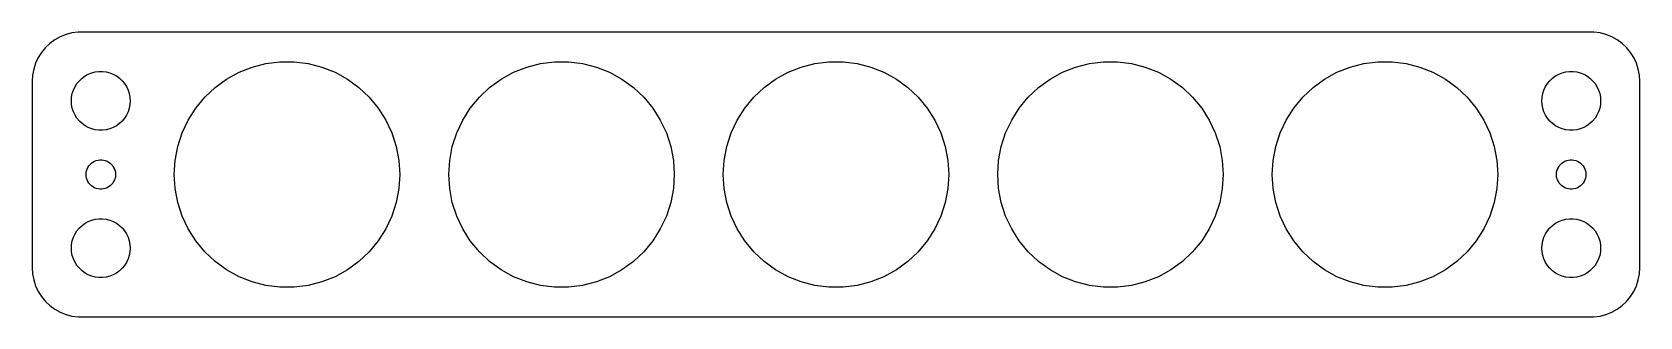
# Model space of a CAD drawing. Header units: metres. Extents: x -82 to 82, y 25 to 53.
import ezdxf

# ---------------------------------------------------------------- set-up
doc = ezdxf.new("R2010")
doc.units = ezdxf.units.M

msp = doc.modelspace()

# ---------------------------------------------------------------- linework, layer by layer
for p, q in [((-79.6791, 52.7216), (-80.1871, 52.3526)), ((-79.1289, 53.0241), (-79.6791, 52.7216)), ((-78.5451, 53.2553), (-79.1289, 53.0241)), ((-77.9369, 53.4114), (-78.5451, 53.2553)), ((-77.3139, 53.4901), (-77.9369, 53.4114)), ((77.3139, 53.4901), (-77.3139, 53.4901)), ((77.9369, 53.4114), (77.3139, 53.4901)), ((78.5451, 53.2553), (77.9369, 53.4114)), ((79.1289, 53.0241), (78.5451, 53.2553)), ((79.6791, 52.7216), (79.1289, 53.0241)), ((80.1871, 52.3526), (79.6791, 52.7216)), ((-81.3815, 50.9088), (-81.6489, 50.3406)), ((-81.0451, 51.4389), (-81.3815, 50.9088)), ((-80.6448, 51.9227), (-81.0451, 51.4389)), ((-80.1871, 52.3526), (-80.6448, 51.9227)), ((80.6448, 51.9227), (80.1871, 52.3526)), ((81.0451, 51.4389), (80.6448, 51.9227)), ((81.3815, 50.9088), (81.0451, 51.4389)), ((81.6489, 50.3406), (81.3815, 50.9088)), ((-81.8429, 49.7434), (-81.9606, 49.1267)), ((-81.6489, 50.3406), (-81.8429, 49.7434)), ((-76.6075, 49.033), (-76.2773, 49.2145)), ((-76.2773, 49.2145), (-75.927, 49.3532)), ((-75.927, 49.3532), (-75.5621, 49.4469)), ((-75.5621, 49.4469), (-75.1884, 49.4941)), ((-75.1884, 49.4941), (-74.8116, 49.4941)), ((-74.8116, 49.4941), (-74.4379, 49.4469)), ((-74.4379, 49.4469), (-74.073, 49.3532)), ((-74.073, 49.3532), (-73.7227, 49.2145)), ((-73.7227, 49.2145), (-73.3925, 49.033)), ((-62.162, 48.7098), (-60.8965, 49.4055)), ((-60.8965, 49.4055), (-59.5537, 49.9371)), ((-59.5537, 49.9371), (-58.1549, 50.2963)), ((-58.1549, 50.2963), (-56.7221, 50.4773)), ((-56.7221, 50.4773), (-55.2779, 50.4773)), ((-55.2779, 50.4773), (-53.8451, 50.2963)), ((-53.8451, 50.2963), (-52.4463, 49.9371)), ((-52.4463, 49.9371), (-51.1035, 49.4055)), ((-51.1035, 49.4055), (-49.838, 48.7098)), ((-34.162, 48.7098), (-32.8965, 49.4055)), ((-32.8965, 49.4055), (-31.5537, 49.9371)), ((-31.5537, 49.9371), (-30.1549, 50.2963)), ((-30.1549, 50.2963), (-28.7221, 50.4773)), ((-28.7221, 50.4773), (-27.2779, 50.4773)), ((-27.2779, 50.4773), (-25.8451, 50.2963)), ((-25.8451, 50.2963), (-24.4463, 49.9371)), ((-24.4463, 49.9371), (-23.1035, 49.4055)), ((-23.1035, 49.4055), (-21.838, 48.7098)), ((-6.162, 48.7098), (-4.89645, 49.4055)), ((-4.89645, 49.4055), (-3.55368, 49.9371)), ((-3.55368, 49.9371), (-2.15488, 50.2963)), ((-2.15488, 50.2963), (-0.72208, 50.4773)), ((-0.72208, 50.4773), (0.72208, 50.4773)), ((0.72208, 50.4773), (2.15488, 50.2963)), ((2.15488, 50.2963), (3.55368, 49.9371)), ((3.55368, 49.9371), (4.89645, 49.4055)), ((4.89645, 49.4055), (6.162, 48.7098)), ((21.838, 48.7098), (23.1035, 49.4055)), ((23.1035, 49.4055), (24.4463, 49.9371)), ((24.4463, 49.9371), (25.8451, 50.2963)), ((25.8451, 50.2963), (27.2779, 50.4773)), ((27.2779, 50.4773), (28.7221, 50.4773)), ((28.7221, 50.4773), (30.1549, 50.2963)), ((30.1549, 50.2963), (31.5537, 49.9371)), ((31.5537, 49.9371), (32.8965, 49.4055)), ((32.8965, 49.4055), (34.162, 48.7098)), ((49.838, 48.7098), (51.1035, 49.4055)), ((51.1035, 49.4055), (52.4463, 49.9371)), ((52.4463, 49.9371), (53.8451, 50.2963)), ((53.8451, 50.2963), (55.2779, 50.4773)), ((55.2779, 50.4773), (56.7221, 50.4773)), ((56.7221, 50.4773), (58.1549, 50.2963)), ((58.1549, 50.2963), (59.5537, 49.9371)), ((59.5537, 49.9371), (60.8965, 49.4055)), ((60.8965, 49.4055), (62.162, 48.7098)), ((73.3925, 49.033), (73.7227, 49.2145)), ((73.7227, 49.2145), (74.073, 49.3532)), ((74.073, 49.3532), (74.4379, 49.4469)), ((74.4379, 49.4469), (74.8116, 49.4941)), ((74.8116, 49.4941), (75.1884, 49.4941)), ((75.1884, 49.4941), (75.5621, 49.4469)), ((75.5621, 49.4469), (75.927, 49.3532)), ((75.927, 49.3532), (76.2773, 49.2145)), ((76.2773, 49.2145), (76.6075, 49.033)), ((81.8429, 49.7434), (81.6489, 50.3406)), ((81.9606, 49.1267), (81.8429, 49.7434)), ((-81.9606, 49.1267), (-82, 48.5)), ((-82, 48.5), (-82, 29.5)), ((-77.9057, 47.2461), (-77.7893, 47.6044)), ((-77.7893, 47.6044), (-77.6289, 47.9453)), ((-77.6289, 47.9453), (-77.427, 48.2634)), ((-77.427, 48.2634), (-77.1869, 48.5536)), ((-77.1869, 48.5536), (-76.9123, 48.8115)), ((-76.9123, 48.8115), (-76.6075, 49.033)), ((-73.3925, 49.033), (-73.0877, 48.8115)), ((-73.0877, 48.8115), (-72.8131, 48.5536)), ((-72.8131, 48.5536), (-72.573, 48.2634)), ((-72.573, 48.2634), (-72.3711, 47.9453)), ((-72.3711, 47.9453), (-72.2107, 47.6044)), ((-72.2107, 47.6044), (-72.0943, 47.2461)), ((-64.3831, 46.8723), (-63.3304, 47.8609)), ((-63.3304, 47.8609), (-62.162, 48.7098)), ((-49.838, 48.7098), (-48.6696, 47.8609)), ((-48.6696, 47.8609), (-47.6169, 46.8723)), ((-36.3831, 46.8723), (-35.3304, 47.8609)), ((-35.3304, 47.8609), (-34.162, 48.7098)), ((-21.838, 48.7098), (-20.6696, 47.8609)), ((-20.6696, 47.8609), (-19.6169, 46.8723)), ((-8.38313, 46.8723), (-7.33037, 47.8609)), ((-7.33037, 47.8609), (-6.162, 48.7098)), ((6.162, 48.7098), (7.33037, 47.8609)), ((7.33037, 47.8609), (8.38313, 46.8723)), ((19.6169, 46.8723), (20.6696, 47.8609)), ((20.6696, 47.8609), (21.838, 48.7098)), ((34.162, 48.7098), (35.3304, 47.8609)), ((35.3304, 47.8609), (36.3831, 46.8723)), ((47.6169, 46.8723), (48.6696, 47.8609)), ((48.6696, 47.8609), (49.838, 48.7098)), ((62.162, 48.7098), (63.3304, 47.8609)), ((63.3304, 47.8609), (64.3831, 46.8723)), ((72.0943, 47.2461), (72.2107, 47.6044)), ((72.2107, 47.6044), (72.3711, 47.9453)), ((72.3711, 47.9453), (72.573, 48.2634)), ((72.573, 48.2634), (72.8131, 48.5536)), ((72.8131, 48.5536), (73.0877, 48.8115)), ((73.0877, 48.8115), (73.3925, 49.033)), ((76.6075, 49.033), (76.9123, 48.8115)), ((76.9123, 48.8115), (77.1869, 48.5536)), ((77.1869, 48.5536), (77.427, 48.2634)), ((77.427, 48.2634), (77.6289, 47.9453)), ((77.6289, 47.9453), (77.7893, 47.6044)), ((77.7893, 47.6044), (77.9057, 47.2461)), ((82, 48.5), (81.9606, 49.1267)), ((82, 29.5), (82, 48.5)), ((-78, 46.5), (-77.9763, 46.876)), ((-77.9763, 46.124), (-78, 46.5)), ((-77.9763, 46.876), (-77.9057, 47.2461)), ((-77.9057, 45.7539), (-77.9763, 46.124)), ((-72.0943, 47.2461), (-72.0237, 46.876)), ((-72.0237, 46.124), (-72.0943, 45.7539)), ((-72.0237, 46.876), (-72, 46.5)), ((-72, 46.5), (-72.0237, 46.124)), ((-65.3037, 45.7595), (-64.3831, 46.8723)), ((-47.6169, 46.8723), (-46.6963, 45.7595)), ((-37.3037, 45.7595), (-36.3831, 46.8723)), ((-19.6169, 46.8723), (-18.6963, 45.7595)), ((-9.30368, 45.7595), (-8.38313, 46.8723)), ((8.38313, 46.8723), (9.30368, 45.7595)), ((18.6963, 45.7595), (19.6169, 46.8723)), ((36.3831, 46.8723), (37.3037, 45.7595)), ((46.6963, 45.7595), (47.6169, 46.8723)), ((64.3831, 46.8723), (65.3037, 45.7595)), ((72, 46.5), (72.0237, 46.876)), ((72.0237, 46.124), (72, 46.5)), ((72.0237, 46.876), (72.0943, 47.2461)), ((72.0943, 45.7539), (72.0237, 46.124)), ((77.9057, 47.2461), (77.9763, 46.876)), ((77.9763, 46.124), (77.9057, 45.7539)), ((77.9763, 46.876), (78, 46.5)), ((78, 46.5), (77.9763, 46.124)), ((-77.7893, 45.3956), (-77.9057, 45.7539)), ((-77.6289, 45.0547), (-77.7893, 45.3956)), ((-77.427, 44.7366), (-77.6289, 45.0547)), ((-77.1869, 44.4464), (-77.427, 44.7366)), ((-76.9123, 44.1884), (-77.1869, 44.4464)), ((-72.8131, 44.4464), (-73.0877, 44.1884)), ((-72.573, 44.7366), (-72.8131, 44.4464)), ((-72.3711, 45.0547), (-72.573, 44.7366)), ((-72.2107, 45.3956), (-72.3711, 45.0547)), ((-72.0943, 45.7539), (-72.2107, 45.3956)), ((-66.6924, 43.2334), (-66.0775, 44.5402)), ((-66.0775, 44.5402), (-65.3037, 45.7595)), ((-46.6963, 45.7595), (-45.9225, 44.5402)), ((-45.9225, 44.5402), (-45.3076, 43.2334)), ((-38.6924, 43.2334), (-38.0775, 44.5402)), ((-38.0775, 44.5402), (-37.3037, 45.7595)), ((-18.6963, 45.7595), (-17.9225, 44.5402)), ((-17.9225, 44.5402), (-17.3076, 43.2334)), ((-10.6924, 43.2334), (-10.0775, 44.5402)), ((-10.0775, 44.5402), (-9.30368, 45.7595)), ((9.30368, 45.7595), (10.0775, 44.5402)), ((10.0775, 44.5402), (10.6924, 43.2334)), ((17.3076, 43.2334), (17.9225, 44.5402)), ((17.9225, 44.5402), (18.6963, 45.7595)), ((37.3037, 45.7595), (38.0775, 44.5402)), ((38.0775, 44.5402), (38.6924, 43.2334)), ((45.3076, 43.2334), (45.9225, 44.5402)), ((45.9225, 44.5402), (46.6963, 45.7595)), ((65.3037, 45.7595), (66.0775, 44.5402)), ((66.0775, 44.5402), (66.6924, 43.2334)), ((72.2107, 45.3956), (72.0943, 45.7539)), ((72.3711, 45.0547), (72.2107, 45.3956)), ((72.573, 44.7366), (72.3711, 45.0547)), ((72.8131, 44.4464), (72.573, 44.7366)), ((73.0877, 44.1884), (72.8131, 44.4464)), ((77.1869, 44.4464), (76.9123, 44.1884)), ((77.427, 44.7366), (77.1869, 44.4464)), ((77.6289, 45.0547), (77.427, 44.7366)), ((77.7893, 45.3956), (77.6289, 45.0547)), ((77.9057, 45.7539), (77.7893, 45.3956)), ((-76.6075, 43.967), (-76.9123, 44.1884)), ((-76.2773, 43.7855), (-76.6075, 43.967)), ((-75.927, 43.6468), (-76.2773, 43.7855)), ((-75.5621, 43.5531), (-75.927, 43.6468)), ((-75.1884, 43.5059), (-75.5621, 43.5531)), ((-74.8116, 43.5059), (-75.1884, 43.5059)), ((-74.4379, 43.5531), (-74.8116, 43.5059)), ((-74.073, 43.6468), (-74.4379, 43.5531)), ((-73.7227, 43.7855), (-74.073, 43.6468)), ((-73.3925, 43.967), (-73.7227, 43.7855)), ((-73.0877, 44.1884), (-73.3925, 43.967)), ((-67.1387, 41.8599), (-66.6924, 43.2334)), ((-45.3076, 43.2334), (-44.8613, 41.8599)), ((-39.1387, 41.8599), (-38.6924, 43.2334)), ((-17.3076, 43.2334), (-16.8613, 41.8599)), ((-11.1387, 41.8599), (-10.6924, 43.2334)), ((10.6924, 43.2334), (11.1387, 41.8599)), ((16.8613, 41.8599), (17.3076, 43.2334)), ((38.6924, 43.2334), (39.1387, 41.8599)), ((44.8613, 41.8599), (45.3076, 43.2334)), ((66.6924, 43.2334), (67.1387, 41.8599)), ((73.3925, 43.967), (73.0877, 44.1884)), ((73.7227, 43.7855), (73.3925, 43.967)), ((74.073, 43.6468), (73.7227, 43.7855)), ((74.4379, 43.5531), (74.073, 43.6468)), ((74.8116, 43.5059), (74.4379, 43.5531)), ((75.1884, 43.5059), (74.8116, 43.5059)), ((75.5621, 43.5531), (75.1884, 43.5059)), ((75.927, 43.6468), (75.5621, 43.5531)), ((76.2773, 43.7855), (75.927, 43.6468)), ((76.6075, 43.967), (76.2773, 43.7855)), ((76.9123, 44.1884), (76.6075, 43.967)), ((-67.4093, 40.4413), (-67.1387, 41.8599)), ((-44.8613, 41.8599), (-44.5907, 40.4413)), ((-39.4093, 40.4413), (-39.1387, 41.8599)), ((-16.8613, 41.8599), (-16.5907, 40.4413)), ((-11.4093, 40.4413), (-11.1387, 41.8599)), ((11.1387, 41.8599), (11.4093, 40.4413)), ((16.5907, 40.4413), (16.8613, 41.8599)), ((39.1387, 41.8599), (39.4093, 40.4413)), ((44.5907, 40.4413), (44.8613, 41.8599)), ((67.1387, 41.8599), (67.4093, 40.4413)), ((-76.4882, 39.188), (-76.4529, 39.373)), ((-76.4529, 39.373), (-76.3947, 39.5522)), ((-76.3947, 39.5522), (-76.3145, 39.7226)), ((-76.3145, 39.7226), (-76.2135, 39.8817)), ((-76.2135, 39.8817), (-76.0934, 40.0268)), ((-76.0934, 40.0268), (-75.9561, 40.1558)), ((-75.9561, 40.1558), (-75.8037, 40.2665)), ((-75.8037, 40.2665), (-75.6387, 40.3572)), ((-75.6387, 40.3572), (-75.4635, 40.4266)), ((-75.4635, 40.4266), (-75.2811, 40.4734)), ((-75.2811, 40.4734), (-75.0942, 40.497)), ((-75.0942, 40.497), (-74.9058, 40.497)), ((-74.9058, 40.497), (-74.7189, 40.4734)), ((-74.7189, 40.4734), (-74.5365, 40.4266)), ((-74.5365, 40.4266), (-74.3613, 40.3572)), ((-74.3613, 40.3572), (-74.1963, 40.2665)), ((-74.1963, 40.2665), (-74.0439, 40.1558)), ((-74.0439, 40.1558), (-73.9065, 40.0268)), ((-73.9065, 40.0268), (-73.7865, 39.8817)), ((-73.7865, 39.8817), (-73.6855, 39.7226)), ((-73.6855, 39.7226), (-73.6053, 39.5522)), ((-73.6053, 39.5522), (-73.5471, 39.373)), ((-73.5471, 39.373), (-73.5118, 39.188)), ((-67.5, 39), (-67.4093, 40.4413)), ((-44.5907, 40.4413), (-44.5, 39)), ((-39.5, 39), (-39.4093, 40.4413)), ((-16.5907, 40.4413), (-16.5, 39)), ((-11.5, 39), (-11.4093, 40.4413)), ((11.4093, 40.4413), (11.5, 39)), ((16.5, 39), (16.5907, 40.4413)), ((39.4093, 40.4413), (39.5, 39)), ((44.5, 39), (44.5907, 40.4413)), ((67.4093, 40.4413), (67.5, 39)), ((73.5118, 39.188), (73.5471, 39.373)), ((73.5471, 39.373), (73.6053, 39.5522)), ((73.6053, 39.5522), (73.6855, 39.7226)), ((73.6855, 39.7226), (73.7865, 39.8817)), ((73.7865, 39.8817), (73.9065, 40.0268)), ((73.9065, 40.0268), (74.0439, 40.1558)), ((74.0439, 40.1558), (74.1963, 40.2665)), ((74.1963, 40.2665), (74.3613, 40.3572)), ((74.3613, 40.3572), (74.5365, 40.4266)), ((74.5365, 40.4266), (74.7189, 40.4734)), ((74.7189, 40.4734), (74.9058, 40.497)), ((74.9058, 40.497), (75.0942, 40.497)), ((75.0942, 40.497), (75.2811, 40.4734)), ((75.2811, 40.4734), (75.4635, 40.4266)), ((75.4635, 40.4266), (75.6387, 40.3572)), ((75.6387, 40.3572), (75.8037, 40.2665)), ((75.8037, 40.2665), (75.9561, 40.1558)), ((75.9561, 40.1558), (76.0934, 40.0268)), ((76.0934, 40.0268), (76.2135, 39.8817)), ((76.2135, 39.8817), (76.3145, 39.7226)), ((76.3145, 39.7226), (76.3947, 39.5522)), ((76.3947, 39.5522), (76.4529, 39.373)), ((76.4529, 39.373), (76.4882, 39.188)), ((-76.5, 39), (-76.4882, 39.188)), ((-76.4882, 38.812), (-76.5, 39)), ((-76.4529, 38.627), (-76.4882, 38.812)), ((-76.3947, 38.4478), (-76.4529, 38.627)), ((-76.3145, 38.2774), (-76.3947, 38.4478)), ((-76.2135, 38.1183), (-76.3145, 38.2774)), ((-76.0934, 37.9732), (-76.2135, 38.1183)), ((-75.9561, 37.8442), (-76.0934, 37.9732)), ((-75.8037, 37.7335), (-75.9561, 37.8442)), ((-75.6387, 37.6428), (-75.8037, 37.7335)), ((-74.1963, 37.7335), (-74.3613, 37.6428)), ((-74.0439, 37.8442), (-74.1963, 37.7335)), ((-73.9065, 37.9732), (-74.0439, 37.8442)), ((-73.7865, 38.1183), (-73.9065, 37.9732)), ((-73.6855, 38.2774), (-73.7865, 38.1183)), ((-73.6053, 38.4478), (-73.6855, 38.2774)), ((-73.5471, 38.627), (-73.6053, 38.4478)), ((-73.5118, 38.812), (-73.5471, 38.627)), ((-73.5118, 39.188), (-73.5, 39)), ((-73.5, 39), (-73.5118, 38.812)), ((-67.4093, 37.5587), (-67.5, 39)), ((-44.5, 39), (-44.5907, 37.5587)), ((-39.4093, 37.5587), (-39.5, 39)), ((-16.5, 39), (-16.5907, 37.5587)), ((-11.4093, 37.5587), (-11.5, 39)), ((11.5, 39), (11.4093, 37.5587)), ((16.5907, 37.5587), (16.5, 39)), ((39.5, 39), (39.4093, 37.5587)), ((44.5907, 37.5587), (44.5, 39)), ((67.5, 39), (67.4093, 37.5587)), ((73.5, 39), (73.5118, 39.188)), ((73.5118, 38.812), (73.5, 39)), ((73.5471, 38.627), (73.5118, 38.812)), ((73.6053, 38.4478), (73.5471, 38.627)), ((73.6855, 38.2774), (73.6053, 38.4478)), ((73.7865, 38.1183), (73.6855, 38.2774)), ((73.9065, 37.9732), (73.7865, 38.1183)), ((74.0439, 37.8442), (73.9065, 37.9732)), ((74.1963, 37.7335), (74.0439, 37.8442)), ((74.3613, 37.6428), (74.1963, 37.7335)), ((75.8037, 37.7335), (75.6387, 37.6428)), ((75.9561, 37.8442), (75.8037, 37.7335)), ((76.0934, 37.9732), (75.9561, 37.8442)), ((76.2135, 38.1183), (76.0934, 37.9732)), ((76.3145, 38.2774), (76.2135, 38.1183)), ((76.3947, 38.4478), (76.3145, 38.2774)), ((76.4529, 38.627), (76.3947, 38.4478)), ((76.4882, 38.812), (76.4529, 38.627)), ((76.4882, 39.188), (76.5, 39)), ((76.5, 39), (76.4882, 38.812)), ((-75.4635, 37.5734), (-75.6387, 37.6428)), ((-75.2811, 37.5266), (-75.4635, 37.5734)), ((-75.0942, 37.503), (-75.2811, 37.5266)), ((-74.9058, 37.503), (-75.0942, 37.503)), ((-74.7189, 37.5266), (-74.9058, 37.503)), ((-74.5365, 37.5734), (-74.7189, 37.5266)), ((-74.3613, 37.6428), (-74.5365, 37.5734)), ((-67.1387, 36.1401), (-67.4093, 37.5587)), ((-66.6924, 34.7666), (-67.1387, 36.1401)), ((-44.8613, 36.1401), (-45.3076, 34.7666)), ((-44.5907, 37.5587), (-44.8613, 36.1401)), ((-39.1387, 36.1401), (-39.4093, 37.5587)), ((-38.6924, 34.7666), (-39.1387, 36.1401)), ((-16.8613, 36.1401), (-17.3076, 34.7666)), ((-16.5907, 37.5587), (-16.8613, 36.1401)), ((-11.1387, 36.1401), (-11.4093, 37.5587)), ((-10.6924, 34.7666), (-11.1387, 36.1401)), ((11.1387, 36.1401), (10.6924, 34.7666)), ((11.4093, 37.5587), (11.1387, 36.1401)), ((16.8613, 36.1401), (16.5907, 37.5587)), ((17.3076, 34.7666), (16.8613, 36.1401)), ((39.1387, 36.1401), (38.6924, 34.7666)), ((39.4093, 37.5587), (39.1387, 36.1401)), ((44.8613, 36.1401), (44.5907, 37.5587)), ((45.3076, 34.7666), (44.8613, 36.1401)), ((67.1387, 36.1401), (66.6924, 34.7666)), ((67.4093, 37.5587), (67.1387, 36.1401)), ((74.5365, 37.5734), (74.3613, 37.6428)), ((74.7189, 37.5266), (74.5365, 37.5734)), ((74.9058, 37.503), (74.7189, 37.5266)), ((75.0942, 37.503), (74.9058, 37.503)), ((75.2811, 37.5266), (75.0942, 37.503)), ((75.4635, 37.5734), (75.2811, 37.5266)), ((75.6387, 37.6428), (75.4635, 37.5734)), ((-75.927, 34.3532), (-75.5621, 34.4469)), ((-75.5621, 34.4469), (-75.1884, 34.4941)), ((-75.1884, 34.4941), (-74.8116, 34.4941)), ((-74.8116, 34.4941), (-74.4379, 34.4469)), ((-74.4379, 34.4469), (-74.073, 34.3532)), ((-66.0775, 33.4598), (-66.6924, 34.7666)), ((-45.3076, 34.7666), (-45.9225, 33.4598)), ((-38.0775, 33.4598), (-38.6924, 34.7666)), ((-17.3076, 34.7666), (-17.9225, 33.4598)), ((-10.0775, 33.4598), (-10.6924, 34.7666)), ((10.6924, 34.7666), (10.0775, 33.4598)), ((17.9225, 33.4598), (17.3076, 34.7666)), ((38.6924, 34.7666), (38.0775, 33.4598)), ((45.9225, 33.4598), (45.3076, 34.7666)), ((66.6924, 34.7666), (66.0775, 33.4598)), ((74.073, 34.3532), (74.4379, 34.4469)), ((74.4379, 34.4469), (74.8116, 34.4941)), ((74.8116, 34.4941), (75.1884, 34.4941)), ((75.1884, 34.4941), (75.5621, 34.4469)), ((75.5621, 34.4469), (75.927, 34.3532)), ((-77.7893, 32.6044), (-77.6289, 32.9453)), ((-77.6289, 32.9453), (-77.427, 33.2634)), ((-77.427, 33.2634), (-77.1869, 33.5536)), ((-77.1869, 33.5536), (-76.9123, 33.8116)), ((-76.9123, 33.8116), (-76.6075, 34.033)), ((-76.6075, 34.033), (-76.2773, 34.2145)), ((-76.2773, 34.2145), (-75.927, 34.3532)), ((-74.073, 34.3532), (-73.7227, 34.2145)), ((-73.7227, 34.2145), (-73.3925, 34.033)), ((-73.3925, 34.033), (-73.0877, 33.8116)), ((-73.0877, 33.8116), (-72.8131, 33.5536)), ((-72.8131, 33.5536), (-72.573, 33.2634)), ((-72.573, 33.2634), (-72.3711, 32.9453)), ((-72.3711, 32.9453), (-72.2107, 32.6044)), ((-65.3037, 32.2405), (-66.0775, 33.4598)), ((-45.9225, 33.4598), (-46.6963, 32.2405)), ((-37.3037, 32.2405), (-38.0775, 33.4598)), ((-17.9225, 33.4598), (-18.6963, 32.2405)), ((-9.30368, 32.2405), (-10.0775, 33.4598)), ((10.0775, 33.4598), (9.30368, 32.2405)), ((18.6963, 32.2405), (17.9225, 33.4598)), ((38.0775, 33.4598), (37.3037, 32.2405)), ((46.6963, 32.2405), (45.9225, 33.4598)), ((66.0775, 33.4598), (65.3037, 32.2405)), ((72.2107, 32.6044), (72.3711, 32.9453)), ((72.3711, 32.9453), (72.573, 33.2634)), ((72.573, 33.2634), (72.8131, 33.5536)), ((72.8131, 33.5536), (73.0877, 33.8116)), ((73.0877, 33.8116), (73.3925, 34.033)), ((73.3925, 34.033), (73.7227, 34.2145)), ((73.7227, 34.2145), (74.073, 34.3532)), ((75.927, 34.3532), (76.2773, 34.2145)), ((76.2773, 34.2145), (76.6075, 34.033)), ((76.6075, 34.033), (76.9123, 33.8116)), ((76.9123, 33.8116), (77.1869, 33.5536)), ((77.1869, 33.5536), (77.427, 33.2634)), ((77.427, 33.2634), (77.6289, 32.9453)), ((77.6289, 32.9453), (77.7893, 32.6044)), ((-78, 31.5), (-77.9763, 31.876)), ((-77.9763, 31.124), (-78, 31.5)), ((-77.9763, 31.876), (-77.9057, 32.2461)), ((-77.9057, 32.2461), (-77.7893, 32.6044)), ((-72.2107, 32.6044), (-72.0943, 32.2461)), ((-72.0943, 32.2461), (-72.0237, 31.876)), ((-72.0237, 31.876), (-72, 31.5)), ((-72, 31.5), (-72.0237, 31.124)), ((-64.3831, 31.1277), (-65.3037, 32.2405)), ((-46.6963, 32.2405), (-47.6169, 31.1277)), ((-36.3831, 31.1277), (-37.3037, 32.2405)), ((-18.6963, 32.2405), (-19.6169, 31.1277)), ((-8.38313, 31.1277), (-9.30368, 32.2405)), ((9.30368, 32.2405), (8.38313, 31.1277)), ((19.6169, 31.1277), (18.6963, 32.2405)), ((37.3037, 32.2405), (36.3831, 31.1277)), ((47.6169, 31.1277), (46.6963, 32.2405)), ((65.3037, 32.2405), (64.3831, 31.1277)), ((72, 31.5), (72.0237, 31.876)), ((72.0237, 31.124), (72, 31.5)), ((72.0237, 31.876), (72.0943, 32.2461)), ((72.0943, 32.2461), (72.2107, 32.6044)), ((77.7893, 32.6044), (77.9057, 32.2461)), ((77.9057, 32.2461), (77.9763, 31.876)), ((77.9763, 31.876), (78, 31.5)), ((78, 31.5), (77.9763, 31.124)), ((-77.9057, 30.7539), (-77.9763, 31.124)), ((-77.7893, 30.3956), (-77.9057, 30.7539)), ((-77.6289, 30.0547), (-77.7893, 30.3956)), ((-77.427, 29.7366), (-77.6289, 30.0547)), ((-77.1869, 29.4464), (-77.427, 29.7366)), ((-72.573, 29.7366), (-72.8131, 29.4464)), ((-72.3711, 30.0547), (-72.573, 29.7366)), ((-72.2107, 30.3956), (-72.3711, 30.0547)), ((-72.0943, 30.7539), (-72.2107, 30.3956)), ((-72.0237, 31.124), (-72.0943, 30.7539)), ((-63.3304, 30.1391), (-64.3831, 31.1277)), ((-62.162, 29.2902), (-63.3304, 30.1391)), ((-48.6696, 30.1391), (-49.838, 29.2902)), ((-47.6169, 31.1277), (-48.6696, 30.1391)), ((-35.3304, 30.1391), (-36.3831, 31.1277)), ((-34.162, 29.2902), (-35.3304, 30.1391)), ((-20.6696, 30.1391), (-21.838, 29.2902)), ((-19.6169, 31.1277), (-20.6696, 30.1391)), ((-7.33037, 30.1391), (-8.38313, 31.1277)), ((-6.162, 29.2902), (-7.33037, 30.1391)), ((7.33037, 30.1391), (6.162, 29.2902)), ((8.38313, 31.1277), (7.33037, 30.1391)), ((20.6696, 30.1391), (19.6169, 31.1277)), ((21.838, 29.2902), (20.6696, 30.1391)), ((35.3304, 30.1391), (34.162, 29.2902)), ((36.3831, 31.1277), (35.3304, 30.1391)), ((48.6696, 30.1391), (47.6169, 31.1277)), ((49.838, 29.2902), (48.6696, 30.1391)), ((63.3304, 30.1391), (62.162, 29.2902)), ((64.3831, 31.1277), (63.3304, 30.1391)), ((72.0943, 30.7539), (72.0237, 31.124)), ((72.2107, 30.3956), (72.0943, 30.7539)), ((72.3711, 30.0547), (72.2107, 30.3956)), ((72.573, 29.7366), (72.3711, 30.0547)), ((72.8131, 29.4464), (72.573, 29.7366)), ((77.427, 29.7366), (77.1869, 29.4464)), ((77.6289, 30.0547), (77.427, 29.7366)), ((77.7893, 30.3956), (77.6289, 30.0547)), ((77.9057, 30.7539), (77.7893, 30.3956)), ((77.9763, 31.124), (77.9057, 30.7539)), ((-82, 29.5), (-81.9606, 28.8733)), ((-81.9606, 28.8733), (-81.8429, 28.2566)), ((-81.8429, 28.2566), (-81.6489, 27.6594)), ((-76.9123, 29.1885), (-77.1869, 29.4464)), ((-76.6075, 28.967), (-76.9123, 29.1885)), ((-76.2773, 28.7855), (-76.6075, 28.967)), ((-75.927, 28.6468), (-76.2773, 28.7855)), ((-75.5621, 28.5531), (-75.927, 28.6468)), ((-75.1884, 28.5059), (-75.5621, 28.5531)), ((-74.8116, 28.5059), (-75.1884, 28.5059)), ((-74.4379, 28.5531), (-74.8116, 28.5059)), ((-74.073, 28.6468), (-74.4379, 28.5531)), ((-73.7227, 28.7855), (-74.073, 28.6468)), ((-73.3925, 28.967), (-73.7227, 28.7855)), ((-73.0877, 29.1885), (-73.3925, 28.967)), ((-72.8131, 29.4464), (-73.0877, 29.1885)), ((-60.8965, 28.5945), (-62.162, 29.2902)), ((-59.5537, 28.0629), (-60.8965, 28.5945)), ((-58.1549, 27.7037), (-59.5537, 28.0629)), ((-52.4463, 28.0629), (-53.8451, 27.7037)), ((-51.1035, 28.5945), (-52.4463, 28.0629)), ((-49.838, 29.2902), (-51.1035, 28.5945)), ((-32.8965, 28.5945), (-34.162, 29.2902)), ((-31.5537, 28.0629), (-32.8965, 28.5945)), ((-30.1549, 27.7037), (-31.5537, 28.0629)), ((-24.4463, 28.0629), (-25.8451, 27.7037)), ((-23.1035, 28.5945), (-24.4463, 28.0629)), ((-21.838, 29.2902), (-23.1035, 28.5945)), ((-4.89645, 28.5945), (-6.162, 29.2902)), ((-3.55368, 28.0629), (-4.89645, 28.5945)), ((-2.15488, 27.7037), (-3.55368, 28.0629)), ((3.55368, 28.0629), (2.15488, 27.7037)), ((4.89645, 28.5945), (3.55368, 28.0629)), ((6.162, 29.2902), (4.89645, 28.5945)), ((23.1035, 28.5945), (21.838, 29.2902)), ((24.4463, 28.0629), (23.1035, 28.5945)), ((25.8451, 27.7037), (24.4463, 28.0629)), ((31.5537, 28.0629), (30.1549, 27.7037)), ((32.8965, 28.5945), (31.5537, 28.0629)), ((34.162, 29.2902), (32.8965, 28.5945)), ((51.1035, 28.5945), (49.838, 29.2902)), ((52.4463, 28.0629), (51.1035, 28.5945)), ((53.8451, 27.7037), (52.4463, 28.0629)), ((59.5537, 28.0629), (58.1549, 27.7037)), ((60.8965, 28.5945), (59.5537, 28.0629)), ((62.162, 29.2902), (60.8965, 28.5945)), ((73.0877, 29.1885), (72.8131, 29.4464)), ((73.3925, 28.967), (73.0877, 29.1885)), ((73.7227, 28.7855), (73.3925, 28.967)), ((74.073, 28.6468), (73.7227, 28.7855)), ((74.4379, 28.5531), (74.073, 28.6468)), ((74.8116, 28.5059), (74.4379, 28.5531)), ((75.1884, 28.5059), (74.8116, 28.5059)), ((75.5621, 28.5531), (75.1884, 28.5059)), ((75.927, 28.6468), (75.5621, 28.5531)), ((76.2773, 28.7855), (75.927, 28.6468)), ((76.6075, 28.967), (76.2773, 28.7855)), ((76.9123, 29.1885), (76.6075, 28.967)), ((77.1869, 29.4464), (76.9123, 29.1885)), ((81.6489, 27.6594), (81.8429, 28.2566)), ((81.8429, 28.2566), (81.9606, 28.8733)), ((81.9606, 28.8733), (82, 29.5)), ((-81.6489, 27.6594), (-81.3815, 27.0912)), ((-81.3815, 27.0912), (-81.0451, 26.5611)), ((-81.0451, 26.5611), (-80.6448, 26.0773)), ((-56.7221, 27.5227), (-58.1549, 27.7037)), ((-55.2779, 27.5227), (-56.7221, 27.5227)), ((-53.8451, 27.7037), (-55.2779, 27.5227)), ((-28.7221, 27.5227), (-30.1549, 27.7037)), ((-27.2779, 27.5227), (-28.7221, 27.5227)), ((-25.8451, 27.7037), (-27.2779, 27.5227)), ((-0.72208, 27.5227), (-2.15488, 27.7037)), ((0.72208, 27.5227), (-0.72208, 27.5227)), ((2.15488, 27.7037), (0.72208, 27.5227)), ((27.2779, 27.5227), (25.8451, 27.7037)), ((28.7221, 27.5227), (27.2779, 27.5227)), ((30.1549, 27.7037), (28.7221, 27.5227)), ((55.2779, 27.5227), (53.8451, 27.7037)), ((56.7221, 27.5227), (55.2779, 27.5227)), ((58.1549, 27.7037), (56.7221, 27.5227)), ((80.6448, 26.0773), (81.0451, 26.5611)), ((81.0451, 26.5611), (81.3815, 27.0912)), ((81.3815, 27.0912), (81.6489, 27.6594)), ((-80.6448, 26.0773), (-80.1871, 25.6474)), ((-80.1871, 25.6474), (-79.6791, 25.2784)), ((-79.6791, 25.2784), (-79.1289, 24.9759)), ((-79.1289, 24.9759), (-78.5451, 24.7447)), ((-78.5451, 24.7447), (-77.9369, 24.5886)), ((77.9369, 24.5886), (78.5451, 24.7447)), ((78.5451, 24.7447), (79.1289, 24.9759)), ((79.1289, 24.9759), (79.6791, 25.2784)), ((79.6791, 25.2784), (80.1871, 25.6474)), ((80.1871, 25.6474), (80.6448, 26.0773)), ((-77.9369, 24.5886), (-77.3139, 24.5099)), ((-77.3139, 24.5099), (77.3139, 24.5099)), ((77.3139, 24.5099), (77.9369, 24.5886))]:
    msp.add_line(p, q)

doc.saveas('drawing.dxf')
